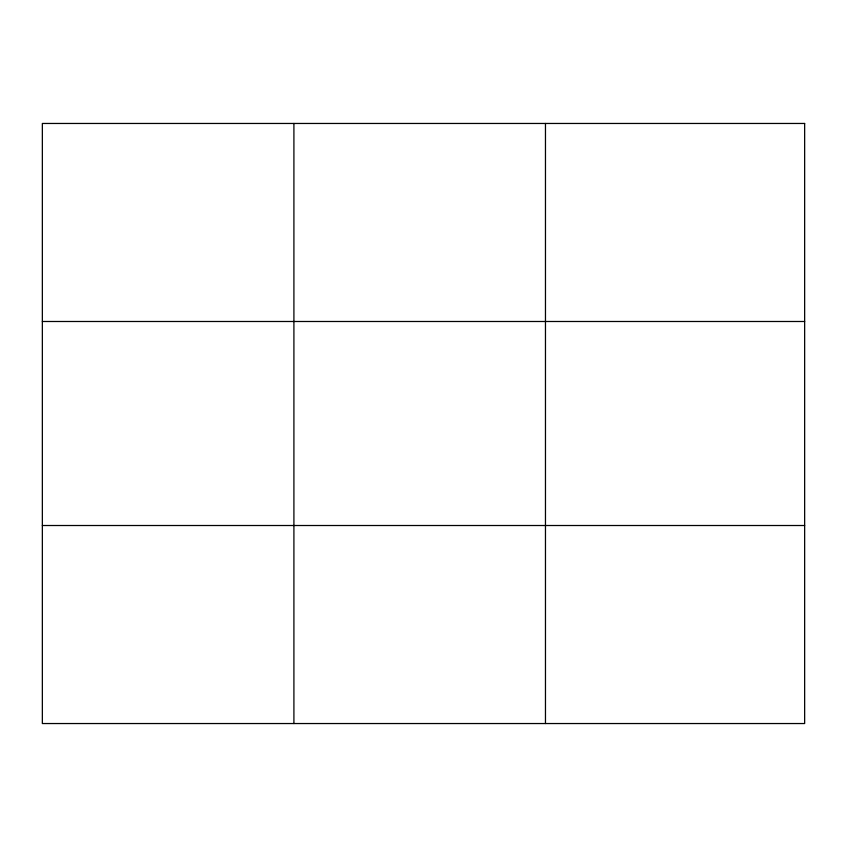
<?xml version="1.0" encoding="UTF-8"?>
<svg xmlns="http://www.w3.org/2000/svg" width="847" height="847" viewBox="0 0 847 847"><rect width="100%" height="100%" fill="white"/><g stroke="black" fill="none" stroke-linecap="round" stroke-linejoin="round"><path stroke-width="1.27" d="M293.909 123.461L293.909 723.539M545.468 123.461L545.468 723.539M42.35 321.489L804.65 321.489M42.35 525.511L804.65 525.511M804.65 123.461L804.65 723.539L42.35 723.539L42.35 123.461L804.65 123.461"/></g></svg>
